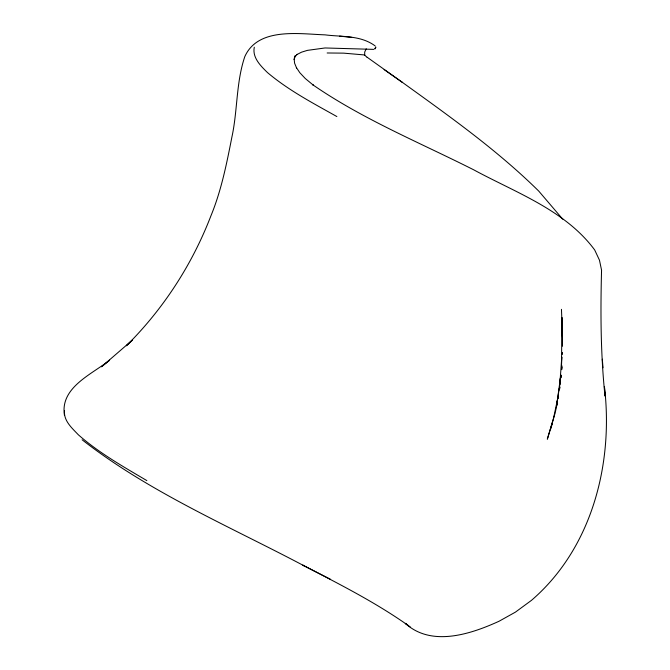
<?xml version="1.0" encoding="UTF-8"?>
<svg xmlns="http://www.w3.org/2000/svg" width="670" height="670" viewBox="0 0 670 670"><rect width="100%" height="100%" fill="white"/><g stroke="black" fill="none" stroke-linecap="round" stroke-linejoin="round"><path stroke-width="1" d="M146.847 480.599C123.23 466.63 99.101 452.995 78.382 434.822C72.151 428.239 63.449 420.777 64.529 410.76M562.465 352.445L562.365 354.464M561.619 369.589L561.82 365.56M561.795 366.741L561.628 369.639L561.803 366.934M254.282 47.243C252.154 57.62 260.739 65.97 267.472 72.569C288.477 90.324 313.007 103.155 336.868 116.555M560.949 377.126L561.133 375.091L560.773 378.006M560.941 377.344L561.125 375.418M559.551 388.826L559.777 386.858M560.112 383.902L560.438 380.962M559.224 388.232L556.686 405.451L560.413 377.88L559.752 385.284L561.795 357.102L561.51 365.033L561.937 317.547L562.473 336.683M559.467 389.856L559.835 386.967M558.077 398.491L558.403 396.573M557.674 398.558L553.386 419.043L547.331 439.193L555.187 412.812M555.396 411.857L557.021 404.228M550.598 429.169L552.465 423.222M375.862 47.218L374.957 48.952M375.569 47.47L375.719 47.034M375.334 47.922L374.823 48.768M366.255 48.809L364.689 52.059L364.715 54.974L343.677 53.139L327.144 52.98M132.409 340.184L126.37 345.77C163.463 308.92 192.231 264.424 211 215.648C221.326 190.514 226.653 163.765 231.87 137.208C237.674 110.634 236.024 82.51 244.81 56.598C258.05 27.202 298.594 33.919 325.034 34.857C342.018 37.009 360.577 35.116 375.15 45.92M132.358 340.117L101.513 366.791L109.595 360.217C91.731 374.455 59.915 387.453 64.462 415.308M373.701 49.379L325.042 47.964L307.371 50.376L301.534 52.176L296.852 54.605L297.246 54.32L294.365 57.444L295.319 55.618L294.138 59.37L294.147 58.901L294.599 63.206L296.584 67.98L296.375 67.544L299.825 72.72L305.302 78.532L313.359 85.199L312.94 84.881C362.981 119.394 419.722 142.576 473.765 169.845C515.867 192.684 565.22 210.12 594.675 249.944L599.466 260.169L601.559 270.152C600.454 312.145 600.613 354.179 605.01 396.045L604.407 386.506C613.611 463.699 591.962 548.336 531.444 600.37L515.439 612.12L499.108 621.216C470.884 634.105 431.497 647.279 405.3 623.36L410.216 626.927M351.691 37.361L339.59 36.163M304.214 565.882C229.107 526.151 149.46 492.333 82.109 439.771M330.561 579.349L302.748 565.128C338.534 583.67 374.714 601.928 407.762 625.16M384.128 69.588L402.561 82.519L367.118 57.226M402.352 82.343C449.511 116.329 497.232 150.147 538.73 191.076L562.75 219.191M364.388 54.823L366.917 57.184M602.305 359.195L603.017 367.771M561.887 319.917L562.465 337.688M561.468 309.339L562.189 327.973M562.356 330.771L562.465 346.248"/></g></svg>
